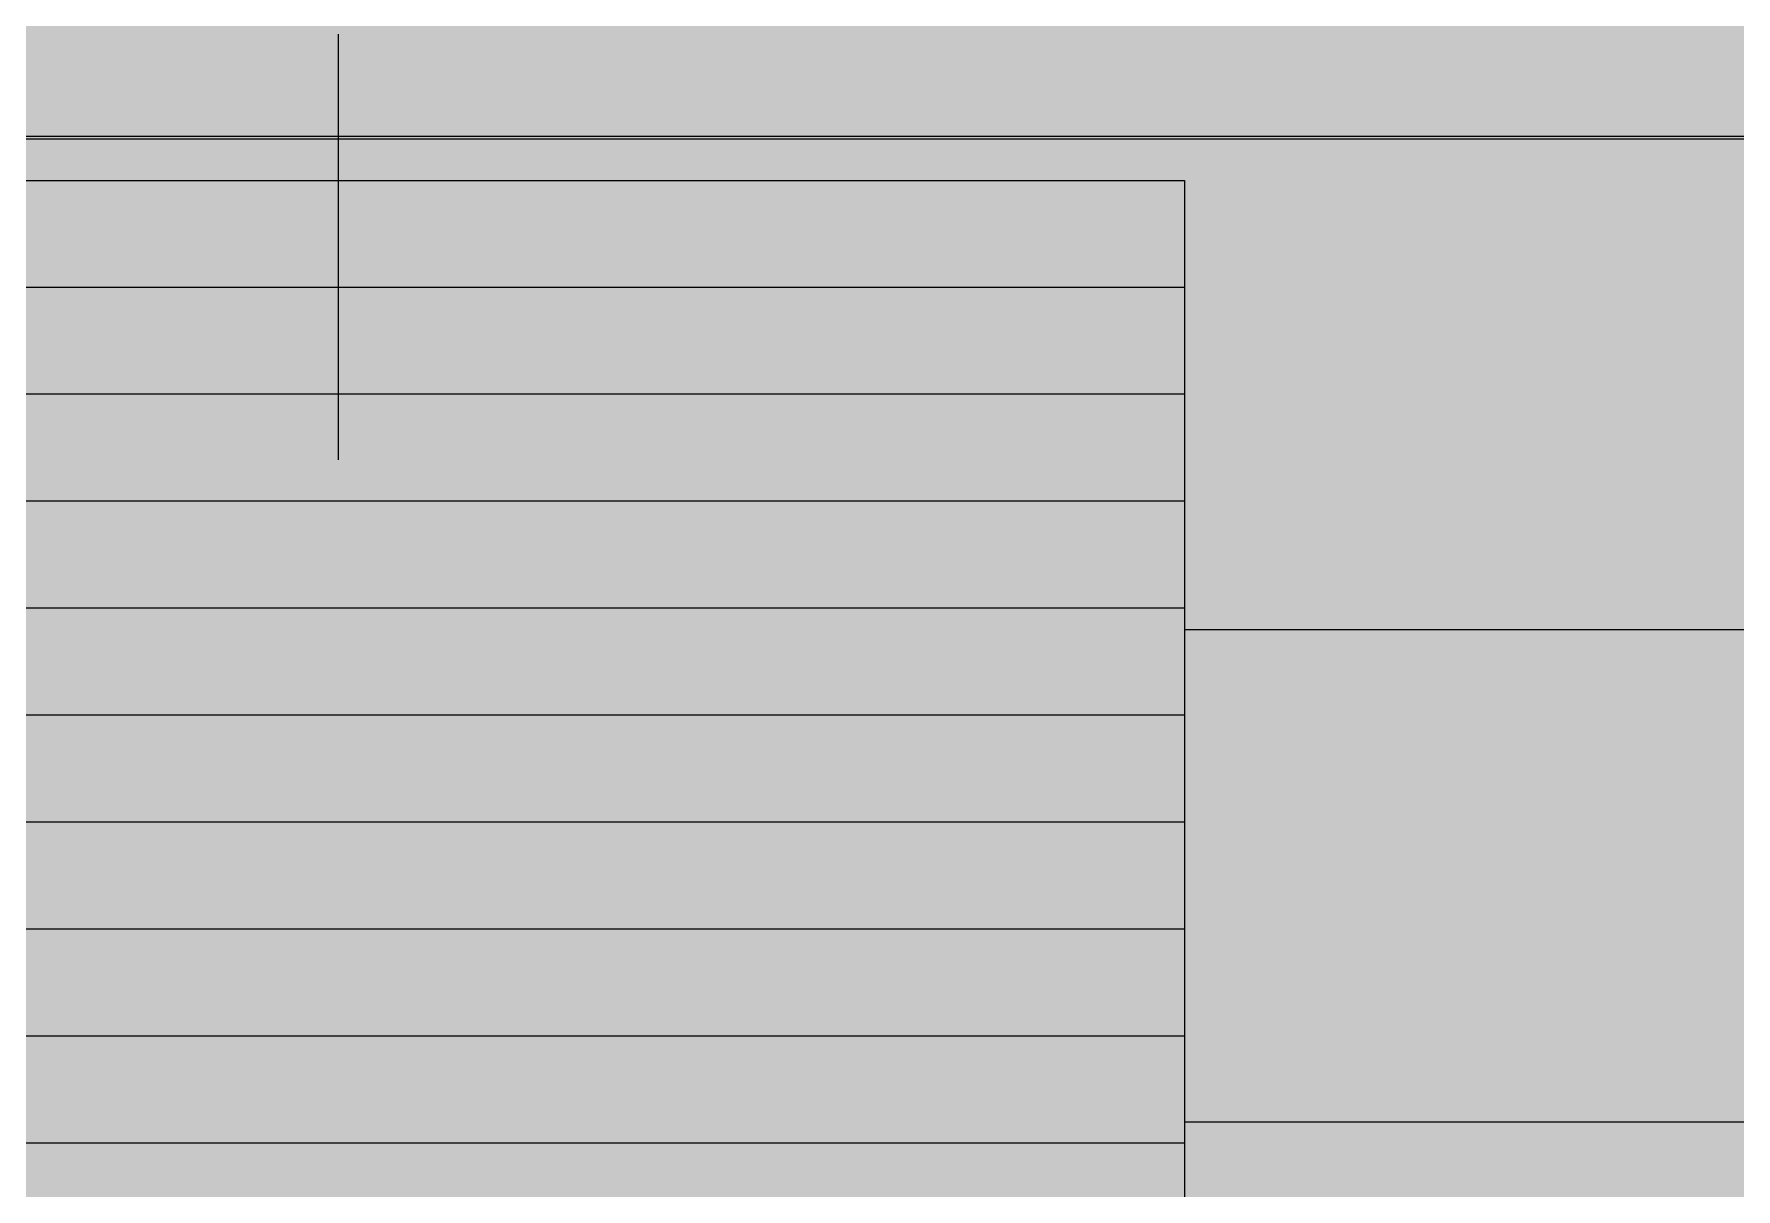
# Model space of a CAD drawing. Header units: millimetres. Extents: x -155050 to -36395, y -2753 to 7638.
# Drawn here: x -71228 to -67251, y 393 to 3092 of the extents above; entities that cross this region are included whole.
import ezdxf

# ---------------------------------------------------------------- set-up
doc = ezdxf.new("R2010")
doc.units = ezdxf.units.MM
for name, color, linetype, lineweight in [('A-ANNO-IDEN', 7, 'Continuous', 9), ('A-DOOR', 7, 'Continuous', 9), ('A-WALL', 7, 'Continuous', 9)]:
    doc.layers.add(name, color=color, linetype=linetype, lineweight=lineweight)
for name, color, linetype, lineweight, true_color in [('A-DOOR-5', 7, 'Continuous', 9, 0xf7f7ef), ('A-WALL-1', 7, 'Continuous', 9, 0xd7d5cb), ('A-WALL-2', 7, 'Continuous', 9, 0x004080)]:
    doc.layers.add(name, color=color, linetype=linetype, lineweight=lineweight, true_color=true_color)

# ---------------------------------------------------------------- blocks, each defined once
blk = doc.blocks.new('M_Vrata_ výsuvná_ sekční - 3000X4000 MM-444875-Řez 4')
at = {"layer": 'A-DOOR-5'}
blk.add_hatch(color=256, dxfattribs=at).paths.add_polyline_path([(-186058.4, -750), (-184133.2, -750), (-184133.2, -738), (-183995.7, -738), (-183995.7, 2750), (-187995.7, 2750), (-187995.7, -738), (-187843.2, -738), (-187843.2, -750), (-187463.9, -750)])
at = {"layer": 'A-DOOR'}
for p, q in [((-187995.7, 2500), (-183995.7, 2500)), ((-183995.7, 2250), (-187995.7, 2250)), ((-183995.7, 2000), (-187995.7, 2000)), ((-183995.7, 1750), (-187995.7, 1750)), ((-183995.7, 1500), (-187995.7, 1500)), ((-183995.7, 1250), (-187995.7, 1250)), ((-183995.7, 1000), (-187995.7, 1000)), ((-183995.7, 750), (-187995.7, 750)), ((-183995.7, 500), (-187995.7, 500))]:
    blk.add_line(p, q, dxfattribs=at)

msp = doc.modelspace()

# ---------------------------------------------------------------- hatches: boundary and pattern name
at = {"layer": 'A-WALL-1'}
h = msp.add_hatch(color=256, dxfattribs=at)
h.paths.add_polyline_path([(-84502.2, 1700), (-81532.2, 1700), (-81532.2, 2750), (-77532.2, 2750), (-77532.2, 1700), (-72539.7, 1700), (-72539.7, 2750), (-68539.7, 2750), (-68539.7, 1700), (-65359.7, 1700), (-65359.7, 2846.6), (-84502.2, 2845.5), (-84502.2, 1728.7)])
h.paths.add_polyline_path([(-79738.3, 2853.6), (-65359.7, 2853.6), (-65359.7, 3785.6), (-84502.2, 3785.6), (-84502.2, 2853.6), (-80441, 2853.6)])
h.paths.add_polyline_path([(-65359.7, 3792.6), (-65359.7, 5053.1), (-75032.2, 5941.9), (-84502.2, 5071.8), (-84502.2, 3792.6), (-65375.7, 3792.6)])
msp.add_hatch(color=256, dxfattribs=at).paths.add_polyline_path([(-65375.7, 2846.6), (-65359.7, 2846.6), (-65359.7, 2853.6), (-84502.2, 2853.6), (-84502.2, 2846.6), (-65419.6, 2846.6)])
h = msp.add_hatch(color=256, dxfattribs=at)
h.paths.add_polyline_path([(-72710.7, -450), (-72539.7, -450), (-72539.7, 550), (-77523.2, 550), (-77523.2, -450), (-73413.4, -450)])
h.paths.add_polyline_path([(-84481.9, -450), (-81523.2, -450), (-81523.2, 550), (-84502.2, 550), (-84502.2, -450)])
h.paths.add_polyline_path([(-65595.3, -450), (-65559.7, -450), (-65559.7, 550), (-68539.7, 550), (-68539.7, -450), (-65639.2, -450)])
at = {"layer": 'A-WALL-2'}
h = msp.add_hatch(color=256, dxfattribs=at)
h.paths.add_polyline_path([(-73413.4, 550), (-72539.7, 550), (-72539.7, 1700), (-77523.2, 1700), (-77523.2, 550), (-74819, 550)])
h.paths.add_polyline_path([(-84525.8, 550), (-81523.2, 550), (-81523.2, 1700), (-84543.2, 1700), (-84543.2, 550)])
h.paths.add_polyline_path([(-65595.3, 550), (-65559.7, 550), (-65559.7, 1700), (-68539.7, 1700), (-68539.7, 550), (-65639.2, 550)])

# ---------------------------------------------------------------- linework, layer by layer
at = {"layer": 'A-ANNO-IDEN'}
msp.add_line((-70516.1, 2096.8), (-70516.1, 3091.9), dxfattribs=at)
at = {"layer": 'A-WALL'}
for p, q in [((-84502.2, 2853.6), (-65359.7, 2853.6)), ((-65359.7, 2846.6), (-84502.2, 2846.6)), ((-72539.7, 2750), (-68539.7, 2750)), ((-68539.7, 2750), (-68539.7, 1700)), ((-65359.7, 1700), (-68539.7, 1700)), ((-68539.7, 1700), (-68539.7, -450)), ((-68539.7, 550), (-65359.7, 550))]:
    msp.add_line(p, q, dxfattribs=at)

# ---------------------------------------------------------------- block references
at = {"layer": 'A-DOOR'}
msp.add_blockref('M_Vrata_ výsuvná_ sekční - 3000X4000 MM-444875-Řez 4', (115456, 0), dxfattribs=at)

doc.saveas('drawing.dxf')
